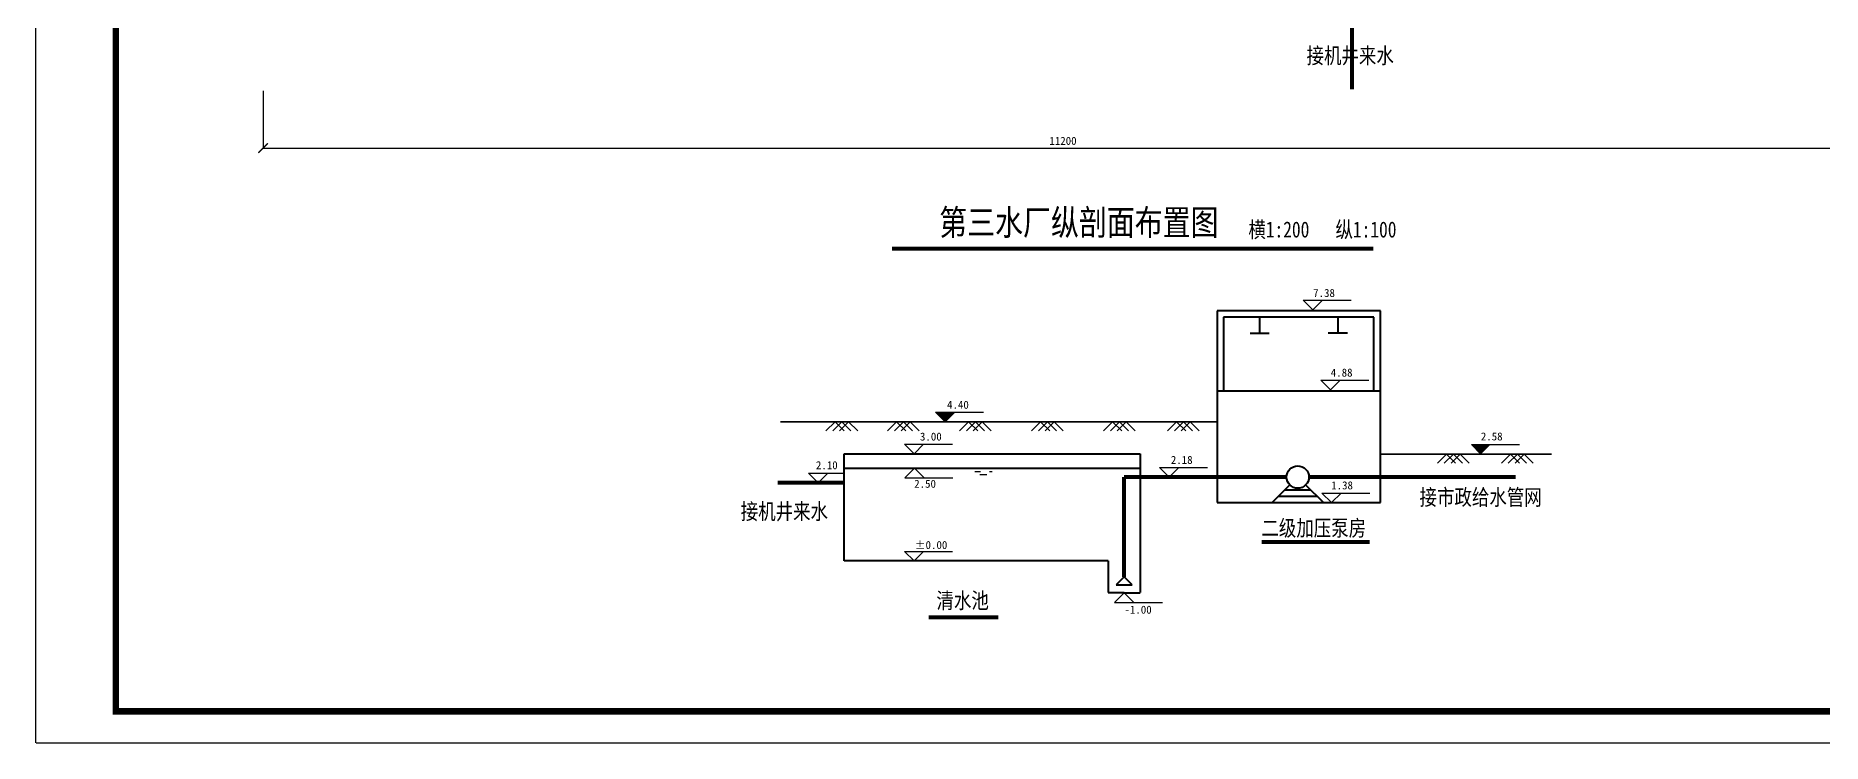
# Model space of a CAD drawing. Extents: x 301136 to 469336, y 529561 to 648381.
# Drawn here: x 301136 to 412785, y 529561 to 573805 of the extents above; entities that cross this region are included whole.
import ezdxf
from ezdxf.enums import TextEntityAlignment as Align

# ---------------------------------------------------------------- set-up
doc = ezdxf.new("R2010")
doc.units = 0
doc.header["$LTSCALE"] = 40
doc.header["$PDMODE"] = 34
for name, color, linetype in [('dingwei', 50, 'Continuous'), ('TUBAO', 7, 'Continuous'), ('文字', 10, 'Continuous'), ('标注', 7, 'Continuous')]:
    doc.layers.add(name, color=color, linetype=linetype)
for name, color, linetype, lineweight in [('地平', 7, 'Continuous', 30), ('地面', 7, 'Continuous', 35), ('给水构筑物', 6, 'Continuous', 40), ('给水管', 180, 'Continuous', 120)]:
    doc.layers.add(name, color=color, linetype=linetype, lineweight=lineweight)
doc.styles.add('HZ', font='SIMFANG.TTF', dxfattribs={"width": 0.8})
doc.styles.add('样式 1', font='SIMFANG.TTF')
doc.dimstyles.new('ljf', dxfattribs={"dimtxt": 500, "dimasz": 600, "dimexe": 1.25, "dimexo": 0.625, "dimgap": 200, "dimtad": 1, "dimdec": 0, "dimdsep": 46, "dimtxsty": 'Standard', "dimblk": 'ARCHTICK', "dimcen": 2.5, "dimadec": 0, "dimazin": 0, "dimtfac": 1, "dimtdec": 0, "dimtmove": 0, "dimatfit": 3, "dimldrblk": 'ARCHTICK', "dimfxl": 0, "dimarcsym": 0})

# ---------------------------------------------------------------- blocks, each defined once
blk = doc.blocks.new('_ArchTick')
at = {"color": 0, "linetype": 'ByBlock', "const_width": 0.15}
blk.add_lwpolyline([(-0.5, -0.5), (0.5, 0.5)], dxfattribs=at)
blk = doc.blocks.new('*D40')
at = {"layer": 'Defpoints', "color": 0}
for p in [(315350, 570356), (415321, 570356), (415321, 566776)]:
    blk.add_point(p, dxfattribs=at)
at = {"layer": '标注', "color": 0, "lineweight": -2}
for p, q in [((315350, 570355), (315350, 566775)), ((415321, 570355), (415321, 566775)), ((315350, 566776), (415321, 566776))]:
    blk.add_line(p, q, dxfattribs=at)
at = {"layer": '标注', "color": 0, "lineweight": -2, "xscale": 600, "yscale": 600, "zscale": 600, "rotation": 180}
blk.add_blockref('_ArchTick', (315350, 566776), dxfattribs=at)
at = {"layer": '标注', "color": 0, "lineweight": -2, "xscale": 600, "yscale": 600, "zscale": 600}
blk.add_blockref('_ArchTick', (415321, 566776), dxfattribs=at)
at = {"layer": '标注', "color": 0, "insert": (365335, 567226), "char_height": 500, "attachment_point": 5}
blk.add_mtext('11200', dxfattribs=at)

msp = doc.modelspace()

# ---------------------------------------------------------------- hatches: boundary and pattern name
at = {"layer": '标注'}
for points in [[(357974.1, 549659.8), (358574.1, 550259.8), (357374.1, 550259.8)], [(391456.2, 547639.8), (392056.2, 548239.8), (390856.2, 548239.8)]]:
    msp.add_hatch(color=256, dxfattribs=at).paths.add_polyline_path(points)

# ---------------------------------------------------------------- linework, layer by layer
for p, q in [((359814.9, 546758.4), (360905.6, 546758.4)), ((359814.9, 546758.4), (360905.6, 546758.4)), ((359814.9, 546758.4), (360905.6, 546758.4)), ((359814.9, 546558.4), (360172.8, 546558.4)), ((360146.8, 546358.4), (360573.8, 546358.4)), ((360733.1, 546558.4), (360905.6, 546558.4))]:
    msp.add_line(p, q)
at = {"layer": 'TUBAO', "linetype": 'Continuous', "lineweight": -2}
for points in [[(301136.3, 529581.4), (301136.3, 648381.4), (469336.3, 648381.4), (469336.3, 529581.4)], [(469336.3, 529561.4), (301156.3, 529561.4)]]:
    msp.add_lwpolyline(points, dxfattribs=at)
at = {"layer": 'TUBAO', "linetype": 'Continuous', "lineweight": 120, "const_width": 400}
msp.add_lwpolyline([(426014.3, 531561.4), (306136.3, 531561.4), (306136.3, 609751.1), (306136.3, 646361.4), (432319.7, 646361.4), (467336.3, 646361.4), (467336.3, 609751.1), (467336.3, 531561.4)], close=True, dxfattribs=at)
at = {"layer": '地平'}
for p, q in [((351089, 549659.8), (350523.3, 549094.1)), ((351513.2, 549659.8), (350947.5, 549094.1)), ((351089, 549659.8), (351654.6, 549094.1)), ((351937.5, 549659.8), (351371.8, 549094.1)), ((351513.2, 549659.8), (352078.9, 549094.1)), ((351937.5, 549659.8), (352503.2, 549094.1)), ((354937.5, 549659.8), (354371.8, 549094.1)), ((355361.8, 549659.8), (354796.1, 549094.1)), ((354937.5, 549659.8), (355503.2, 549094.1)), ((355786, 549659.8), (355220.3, 549094.1)), ((355361.8, 549659.8), (355927.4, 549094.1)), ((355786, 549659.8), (356351.7, 549094.1)), ((359437.5, 549659.8), (358871.8, 549094.1)), ((359861.8, 549659.8), (359296.1, 549094.1)), ((359437.5, 549659.8), (360003.2, 549094.1)), ((360286, 549659.8), (359720.3, 549094.1)), ((359861.8, 549659.8), (360427.4, 549094.1)), ((360286, 549659.8), (360851.7, 549094.1)), ((363937.5, 549659.8), (363371.8, 549094.1)), ((364361.8, 549659.8), (363796.1, 549094.1)), ((363937.5, 549659.8), (364503.2, 549094.1)), ((364786, 549659.8), (364220.3, 549094.1)), ((364361.8, 549659.8), (364927.4, 549094.1)), ((364786, 549659.8), (365351.7, 549094.1)), ((368437.5, 549659.8), (367871.8, 549094.1)), ((368861.8, 549659.8), (368296.1, 549094.1)), ((368437.5, 549659.8), (369003.2, 549094.1)), ((369286, 549659.8), (368720.3, 549094.1)), ((368861.8, 549659.8), (369427.4, 549094.1)), ((369286, 549659.8), (369851.7, 549094.1)), ((372437.5, 549659.8), (371871.8, 549094.1)), ((372861.8, 549659.8), (372296.1, 549094.1)), ((372437.5, 549659.8), (373003.2, 549094.1)), ((373286, 549659.8), (372720.3, 549094.1)), ((372861.8, 549659.8), (373427.4, 549094.1)), ((373286, 549659.8), (373851.7, 549094.1)), ((389306, 547639.8), (388740.3, 547074.1)), ((389306, 547639.8), (388740.3, 547074.1)), ((389730.3, 547639.8), (389164.6, 547074.1)), ((389730.3, 547639.8), (389164.6, 547074.1)), ((389306, 547639.8), (389871.7, 547074.1)), ((389306, 547639.8), (389871.7, 547074.1)), ((390154.5, 547639.8), (389588.9, 547074.1)), ((390154.5, 547639.8), (389588.9, 547074.1)), ((389730.3, 547639.8), (390296, 547074.1)), ((389730.3, 547639.8), (390296, 547074.1)), ((390154.5, 547639.8), (390720.2, 547074.1)), ((390154.5, 547639.8), (390720.2, 547074.1)), ((393306, 547639.8), (392740.3, 547074.1)), ((393730.3, 547639.8), (393164.6, 547074.1)), ((393306, 547639.8), (393871.7, 547074.1)), ((394154.5, 547639.8), (393588.9, 547074.1)), ((393730.3, 547639.8), (394296, 547074.1)), ((394154.5, 547639.8), (394720.2, 547074.1))]:
    msp.add_line(p, q, dxfattribs=at)
at = {"layer": '地面'}
for p, q in [((347679.6, 549659.8), (374966.2, 549659.8)), ((385169.2, 547639.8), (395866, 547639.8))]:
    msp.add_line(p, q, dxfattribs=at)
at = {"layer": '标注'}
for p, q in [((380347.3, 557268.8), (383347.3, 557268.8)), ((380947.3, 556668.8), (380347.3, 557268.8)), ((380947.3, 556668.8), (381547.3, 557268.8)), ((381447.8, 552268.8), (384447.8, 552268.8)), ((382047.8, 551668.8), (381447.8, 552268.8)), ((382047.8, 551668.8), (382647.8, 552268.8)), ((357374.1, 550259.8), (360374.1, 550259.8)), ((357974.1, 549659.8), (357374.1, 550259.8)), ((357974.1, 549659.8), (358574.1, 550259.8)), ((355426, 548259.8), (358426, 548259.8)), ((356026, 547659.8), (355426, 548259.8)), ((356026, 547659.8), (356626, 548259.8)), ((390856.2, 548239.8), (393856.2, 548239.8)), ((391456.2, 547639.8), (390856.2, 548239.8)), ((349434.1, 546449.8), (351655.6, 546449.8)), ((350034.1, 545849.8), (350634.1, 546449.8)), ((356056, 546758.4), (355456, 546158.4)), ((355456, 546158.4), (358456, 546158.4)), ((356056, 546758.4), (356656, 546158.4)), ((371974.1, 546209.8), (371374.1, 546809.8)), ((371374.1, 546809.8), (374374.1, 546809.8)), ((371974.1, 546209.8), (372574.1, 546809.8)), ((381508.8, 545209.8), (384508.8, 545209.8)), ((382108.8, 544609.8), (381508.8, 545209.8)), ((382108.8, 544609.8), (382708.8, 545209.8)), ((355426, 541559.8), (358426, 541559.8)), ((356026, 540959.8), (355426, 541559.8)), ((356026, 540959.8), (356626, 541559.8)), ((369155.6, 538959.8), (368555.6, 538359.8)), ((368555.6, 538359.8), (371555.6, 538359.8)), ((369155.6, 538959.8), (369755.6, 538359.8))]:
    msp.add_line(p, q, dxfattribs=at)
msp.add_lwpolyline([(349434.1, 546449.8), (350034.1, 545849.8)], dxfattribs=at)
at = {"layer": '给水构筑物'}
for p, q in [((385169.2, 556609.8), (374966.2, 556609.8)), ((374966.2, 556609.8), (374966.2, 544609.8)), ((384769.2, 556209.8), (375366.2, 556209.8)), ((375366.2, 556209.8), (375366.2, 551609.8)), ((377622.2, 556209.8), (377622.2, 555209.8)), ((382513.2, 556209.8), (382513.2, 555209.8)), ((384769.2, 551609.8), (384769.2, 556209.8)), ((385169.2, 544609.8), (385169.2, 556609.8)), ((377022.2, 555209.8), (378222.2, 555209.8)), ((383113.2, 555209.8), (381913.2, 555209.8)), ((374966.2, 551609.8), (385169.2, 551609.8)), ((351655.6, 547659.8), (370155.6, 547659.8)), ((351655.6, 540959.8), (351655.6, 547659.8)), ((370155.6, 547659.8), (370155.6, 539859.8)), ((351655.6, 546758.4), (370155.6, 546758.4)), ((379510.2, 545714.8), (378405.2, 544609.8)), ((378805.2, 545009.8), (381205.2, 545009.8)), ((379205.2, 545409.8), (380805.2, 545409.8)), ((380500.1, 545714.8), (381605.2, 544609.8)), ((370155.6, 544509.3), (370155.6, 542509.3)), ((374966.2, 544609.8), (385169.2, 544609.8)), ((368155.6, 540959.8), (351655.6, 540959.8)), ((368155.6, 540959.8), (368155.6, 538989.8)), ((370155.6, 540959.8), (370155.6, 538989.8)), ((369155.6, 539959.8), (368655.6, 539459.8)), ((368655.6, 539459.8), (369655.6, 539459.8)), ((369655.6, 539459.8), (369155.6, 539959.8)), ((369155.6, 538959.8), (368155.6, 538959.8)), ((369155.6, 538959.8), (370155.6, 538959.8))]:
    msp.add_line(p, q, dxfattribs=at)
msp.add_circle((380005.2, 546209.8), 700, dxfattribs=at)
at = {"layer": '给水管', "lineweight": -2, "const_width": 250}
for points in [[(383401.5, 579209.3), (383401.5, 570447.2)], [(351655.6, 545849.8), (347494.1, 545849.8)], [(379305.2, 546209.8), (369155.6, 546209.8)], [(369155.6, 539959.8), (369155.6, 546209.8)], [(377753.3, 542141.9), (384498.3, 542141.9)], [(356934.1, 537439.8), (361294.1, 537439.8)]]:
    msp.add_lwpolyline(points, dxfattribs=at)
at = {"layer": '给水管', "const_width": 250}
for points in [[(354652.2, 560483.9), (384732.7, 560483.9)], [(380705.2, 546209.8), (393614.1, 546209.8)]]:
    msp.add_lwpolyline(points, dxfattribs=at)

# ---------------------------------------------------------------- texts
at = {"layer": 'dingwei', "style": '样式 1'}
for s, p in [('7.38', (380969.3, 557969.8)), ('4.88', (382069.8, 552989.8)), ('4.40', (358089.4, 550979.8)), ('3.00', (356396, 548989.8)), ('2.58', (391448, 548999.8)), ('2.10', (349894.1, 547199.8)), ('2.18', (372075.8, 547529.8)), ('2.50', (356036, 546038.4)), ('1.38', (382096.8, 545939.8)), ('-1.00', (369176.5, 538166.1))]:
    msp.add_text(s, height=500, dxfattribs=at).set_placement(p, align=Align.TOP_LEFT)
msp.add_text('%%p0.00', height=500, dxfattribs=at).set_placement((356066, 541559.8), align=Align.BOTTOM_LEFT)
at = {"layer": '文字', "style": 'HZ', "width": 0.8}
for s, height, p in [('接机井来水', 1000, (383282.5, 572564.7)), ('第三水厂纵剖面布置图', 1600, (366327.3, 562133.9)), ('                 横1:200   纵1:100', 1000, (376921, 561688.2)), ('接市政给水管网 ', 1000, (391706.3, 544949.8)), ('接机井来水', 1000, (347921.2, 544060.4)), ('二级加压泵房', 1000, (381006.3, 543019.8)), ('清水池', 1000, (359064.1, 538489.8))]:
    msp.add_text(s, height=height, dxfattribs=at).set_placement(p, align=Align.MIDDLE_CENTER)

# ---------------------------------------------------------------- dimensions: what is measured, and where the dimension line sits
at = {"layer": '标注'}
dim = msp.add_linear_dim(base=(415320.6, 566776), p1=(315350, 570356), p2=(415320.6, 570356), text='11200', dimstyle='ljf', override={"dimtmove": 2}, dxfattribs=at)
dim.commit()
dim.dimension.update_dxf_attribs({"geometry": '*D40', "text_midpoint": (365335.3, 567226)})

doc.saveas('drawing.dxf')
